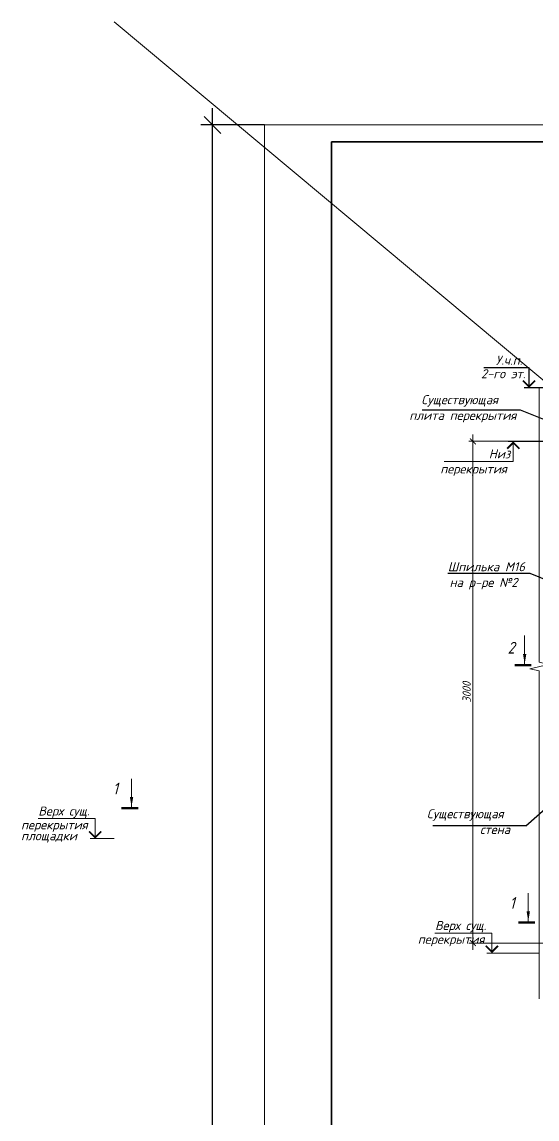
# Model space of a CAD drawing. Header units: millimetres. Extents: x 749182 to 2267578, y 70462 to 311449.
# Drawn here: x 2174467 to 2177544, y 169013 to 175573 of the extents above; entities that cross this region are included whole.
import ezdxf
from ezdxf.enums import TextEntityAlignment as Align

# ---------------------------------------------------------------- set-up
doc = ezdxf.new("R2010")
doc.units = ezdxf.units.MM
doc.layers.get('Defpoints').update_dxf_attribs({"color": 255})
doc.layers.add('CS_UNPLOTTED', color=254, linetype='Continuous', plot=False)
for name, color, linetype, lineweight in [('Размер', 7, 'Continuous', 13), ('Размеры КР', 164, 'Continuous', 9), ('штриховка кирпич', 42, 'Continuous', 5)]:
    doc.layers.add(name, color=color, linetype=linetype, lineweight=lineweight)
doc.layers.add('Текст', color=7, linetype='Continuous')
doc.styles.add('GOST', font='', dxfattribs={"width": 0.8, "oblique": 10})
doc.styles.add('GOST 2.304_new', font='isocpeur.ttf', dxfattribs={"width": 0.9, "oblique": 15})
doc.styles.add('БДА100', font='romand.shx', dxfattribs={"width": 0.7})
doc.styles.add('М2', font='isocpeui.ttf')
doc.styles.get('GOST').set_extended_font_data('GOST type A')
doc.dimstyles.new('SPDS', dxfattribs={"dimscale": 25, "dimtxt": 2.5, "dimasz": 1.77, "dimexe": 1.25, "dimexo": 0.625, "dimtad": 1, "dimdec": 0, "dimrnd": 0.001, "dimtxsty": 'GOST 2.304_new', "dimblk": 'ARCHTICK', "dimcen": 2.5, "dimdle": 2, "dimclrt": 256, "dimazin": 2, "dimtfac": 0.75, "dimtdec": 0, "dimtmove": 1, "dimatfit": 3, "dimfxl": 0, "dimtolj": 1, "dimlwd": 9, "dimlwe": 9, "dimarcsym": 0})
doc.dimstyles.new('БДА1', dxfattribs={"dimtxt": 2, "dimasz": 1, "dimexe": 0.7, "dimexo": 0, "dimgap": 0.8, "dimtad": 1, "dimdec": 0, "dimrnd": 1, "dimzin": 0, "dimdsep": 46, "dimtxsty": 'БДА100', "dimblk": 'OBLIQUE', "dimcen": 2, "dimdle": 1, "dimadec": 0, "dimazin": 0, "dimtfac": 1, "dimtdec": 0, "dimtmove": 1, "dimatfit": 3, "dimldrblk": 'NONE', "dimfxl": 0, "dimtolj": 1, "dimtzin": 0, "dimlwd": -1, "dimlwe": -1, "dimarcsym": 0})

# ---------------------------------------------------------------- blocks, each defined once
blk = doc.blocks.new('_Oblique')
at = {"color": 0, "linetype": 'ByBlock', "lineweight": -2}
blk.add_line((-0.5, -0.5), (0.5, 0.5), dxfattribs=at)
blk = doc.blocks.new('*D728')
at = {"layer": 'Defpoints', "color": 0, "transparency": 16777216}
for p, q in [((-15.52, -5), (-15.52, 599)), ((0, 594), (-19.02, 594)), ((0, 0), (-19.02, 0))]:
    blk.add_line(p, q, dxfattribs=at)
for p in [(-15.52, 594), (0, 594), (0, 0)]:
    blk.add_point(p, dxfattribs=at)
at = {"layer": 'Defpoints', "color": 0, "transparency": 16777216, "xscale": 5, "yscale": 5, "zscale": 5}
for p, rotation in [((-15.52, 594), 90), ((-15.52, 0), 270)]:
    blk.add_blockref('_Oblique', p, dxfattribs=dict(at, rotation=rotation))
at = {"layer": 'Defpoints', "color": 0, "lineweight": 0, "transparency": 16777216, "insert": (-24.52, 148.5), "char_height": 10, "attachment_point": 5, "rotation": 90, "style": 'БДА100'}
blk.add_mtext('\\A1;594', dxfattribs=at)
blk = doc.blocks.new('_None')
blk = doc.blocks.new('_ArchTick')
at = {"color": 0, "linetype": 'ByBlock', "const_width": 0.15}
blk.add_lwpolyline([(-0.5, -0.5), (0.5, 0.5)], dxfattribs=at)
blk = doc.blocks.new('*D1273')
at = {"layer": 'CS_UNPLOTTED', "color": 0, "lineweight": 9, "ltscale": 20, "transparency": 16777216}
for p, q in [((2177734.8, 173065.8), (2177136.2, 173065.8)), ((2177161.2, 173105.8), (2177161.2, 170025.8)), ((2177734.8, 170065.8), (2177136.2, 170065.8))]:
    blk.add_line(p, q, dxfattribs=at)
at = {"layer": 'Defpoints', "color": 0, "lineweight": 20, "ltscale": 20, "transparency": 16777216}
for p in [(2177747.3, 173065.8), (2177161.2, 170065.8), (2177747.3, 170065.8)]:
    blk.add_point(p, dxfattribs=at)
at = {"layer": 'CS_UNPLOTTED', "color": 0, "lineweight": 9, "ltscale": 20, "transparency": 16777216, "xscale": 35.4, "yscale": 35.4, "zscale": 35.4}
for p, rotation in [((2177161.2, 173065.8), 90), ((2177161.2, 170065.8), 270)]:
    blk.add_blockref('_ArchTick', p, dxfattribs=dict(at, rotation=rotation))
at = {"layer": 'CS_UNPLOTTED', "ltscale": 20, "transparency": 16777216, "insert": (2177123.7, 171565.8), "char_height": 50, "attachment_point": 5, "rotation": 90, "style": 'GOST 2.304_new'}
blk.add_mtext('\\A1;3000', dxfattribs=at)
blk = doc.blocks.new('*U726')
at = {"color": 44, "lineweight": 20, "ltscale": 10}
for p, q in [((841, 594), (0, 594)), ((0, 594), (0, 0))]:
    blk.add_line(p, q, dxfattribs=at)
at = {"color": 137, "lineweight": 35, "ltscale": 10}
for p, q in [((836, 589), (20, 589)), ((20, 589), (20, 5))]:
    blk.add_line(p, q, dxfattribs=at)
at = {"color": 44, "lineweight": 13, "style": 'GOST', "oblique": 10, "width": 0.8}
for tag in ['ФОРМАТВЕРТ', 'ФОРМАТГОРИЗ']:
    blk.add_attdef(tag, (789.98, 1.6), '', height=2, dxfattribs=at)
at = {"layer": 'Defpoints', "color": 251, "lineweight": 0}
dim = blk.add_linear_dim(base=(-15.52, 594), p1=(0, 0), p2=(0, 594), angle=90, dimstyle='БДА1', override={"dimscale": 5}, dxfattribs=at)
dim.commit()
dim.dimension.update_dxf_attribs({"geometry": '*D728', "text_midpoint": (-15.52, 148.5), "dimtype": 128})

msp = doc.modelspace()

# ---------------------------------------------------------------- linework, layer by layer
at = {"linetype": 'Continuous', "ltscale": 20}
for p, q in [((2177496.3294, 173505.7576), (2177226.7104, 173505.7576)), ((2177496.3294, 173385.7576), (2177496.3294, 173505.7576)), ((2177617.1113, 173385.7576), (2177466.3294, 173385.7576))]:
    msp.add_line(p, q, dxfattribs=at)
at = {"ltscale": 100}
for p, q in [((2177445.0872, 173251.1932), (2176858.1881, 173251.1932)), ((2177614.1875, 173183.9652), (2177445.0872, 173251.1932)), ((2177010.587, 172277.7328), (2177500.2492, 172277.7328)), ((2177500.2492, 172277.7328), (2178050.6371, 172053.3691)), ((2177476.7496, 170767.6091), (2177725.6647, 170985.948)), ((2177476.7496, 170767.6091), (2176921.4238, 170767.6091))]:
    msp.add_line(p, q, dxfattribs=at)
at = {"color": 0, "linetype": 'Continuous', "ltscale": 20, "const_width": 10}
msp.add_lwpolyline([(2177532.7938, 173429.2931), (2177496.3294, 173392.8287), (2177459.8649, 173429.2931)], dxfattribs=at)
at = {"layer": 'Размер', "linetype": 'Continuous', "ltscale": 20}
for p, q in [((2177697.5745, 173065.7576), (2177372.5614, 173065.7576)), ((2177402.5614, 173065.7576), (2177402.5614, 172945.7576)), ((2177402.5614, 172945.7576), (2176989.7857, 172945.7576)), ((2177470.2197, 171734.3729), (2177470.2197, 171904.3729)), ((2175121.8028, 170880.0273), (2175121.8028, 171048.2694)), ((2174904.6459, 170810.2803), (2174563.1234, 170810.2803)), ((2174904.6459, 170690.2803), (2174904.6459, 170810.2803)), ((2175018.7013, 170690.2803), (2174874.6459, 170690.2803)), ((2177491.8349, 170195.5046), (2177491.8349, 170363.7467)), ((2177274.6779, 170125.7576), (2176933.1555, 170125.7576)), ((2177274.6779, 170005.7576), (2177274.6779, 170125.7576)), ((2177556.9899, 170005.7576), (2177244.6779, 170005.7576))]:
    msp.add_line(p, q, dxfattribs=at)
at = {"layer": 'Размер', "color": 0, "linetype": 'Continuous', "ltscale": 20}
for points, const_width in [([(2177366.0969, 173022.2221), (2177402.5614, 173058.6866), (2177439.0258, 173022.2221)], 10), ([(2177410.2197, 171727.3729), (2177510.2197, 171727.3729)], 14), ([(2175061.8028, 170873.0273), (2175161.8028, 170873.0273)], 14), ([(2174941.1103, 170733.8158), (2174904.6459, 170697.3514), (2174868.1814, 170733.8158)], 10), ([(2177431.8349, 170188.5046), (2177531.8349, 170188.5046)], 14), ([(2177311.1424, 170049.2931), (2177274.6779, 170012.8287), (2177238.2135, 170049.2931)], 10)]:
    msp.add_lwpolyline(points, dxfattribs=dict(at, const_width=const_width))
at = {"layer": 'Размер', "linetype": 'Continuous', "ltscale": 20}
for points in [[(2177470.2197, 171734.3729), (2177460.1641, 171794.4629), (2177480.2753, 171794.4629)], [(2175121.8028, 170880.0273), (2175111.7472, 170940.1173), (2175131.8585, 170940.1173)], [(2177491.8349, 170195.5046), (2177481.7793, 170255.5946), (2177501.8905, 170255.5946)]]:
    msp.add_solid(points, dxfattribs=at)
at = {"layer": 'Размеры КР', "lineweight": 20}
msp.add_line((2175018.3547, 175573.4601), (2197137.2819, 157071.3923), dxfattribs=at)
at = {"layer": 'штриховка кирпич', "color": 0, "linetype": 'Continuous', "ltscale": 15}
msp.add_lwpolyline([(2177556.9899, 173385.6694), (2177556.9899, 171745.3645), (2177613.2399, 171732.2395), (2177500.7399, 171705.9895), (2177556.9899, 171692.8645), (2177556.9899, 169731.6658)], dxfattribs=at)

# ---------------------------------------------------------------- block references
at = {"xscale": 20, "yscale": 20, "zscale": 20}
msp.add_blockref('*U726', (2175915.5024, 163077.3869), dxfattribs=at)

# ---------------------------------------------------------------- texts
at = {"layer": 'Размер', "linetype": 'Continuous', "ltscale": 20, "style": 'GOST 2.304_new', "oblique": 15, "width": 0.9}
for s, p in [('2', (2177368.1907, 171796.6763)), ('1', (2175009.5976, 170955.1507)), ('1', (2177379.6297, 170270.628))]:
    msp.add_text(s, height=70, dxfattribs=at).set_placement(p)
at = {"layer": 'Текст', "ltscale": 20, "style": 'М2'}
for s, p in [('У.ч.п.', (2177297.2248, 173523.7576)), ('2-го эт.', (2177209.528, 173442.8357)), ('Существующая', (2176853.0897, 173287.879)), ('плита перекрытия', (2176780.7236, 173193.879)), ('Низ', (2177256.0659, 172963.7576)), ('Шпилька М16', (2177011.0971, 172289.0738)), ('на р-ре №2', (2177021.6996, 172195.0738)), ('Верх сущ.', (2174564.9386, 170828.2803)), ('Существующая', (2176886.1523, 170811.8891)), ('стена', (2177203.5274, 170717.8891)), ('Верх сущ.', (2176934.9706, 170143.7576))]:
    msp.add_text(s, height=54, dxfattribs=at).set_placement(p)
for s, p in [('перекрытия', (2176966.225, 172927.7576)), ('перекрытия', (2174461.8382, 170799.8875)), ('площадки', (2174461.8382, 170734.3821)), ('перекрытия', (2176831.8703, 170115.3648))]:
    msp.add_text(s, height=54, dxfattribs=at).set_placement(p, align=Align.TOP_LEFT)

# ---------------------------------------------------------------- dimensions: what is measured, and where the dimension line sits
at = {"layer": 'CS_UNPLOTTED', "ltscale": 20}
dim = msp.add_linear_dim(base=(2177161.1732, 170065.7576), p1=(2177747.3079, 173065.7576), p2=(2177747.3079, 170065.7576), angle=90, dimstyle='SPDS', override={"dimscale": 20, "dimfxl": 1.25, "dimtfill": 0, "dimarcsym": 1}, dxfattribs=at)
dim.commit()
dim.dimension.update_dxf_attribs({"geometry": '*D1273', "text_midpoint": (2177123.6732, 171565.7576)})

doc.saveas('drawing.dxf')
